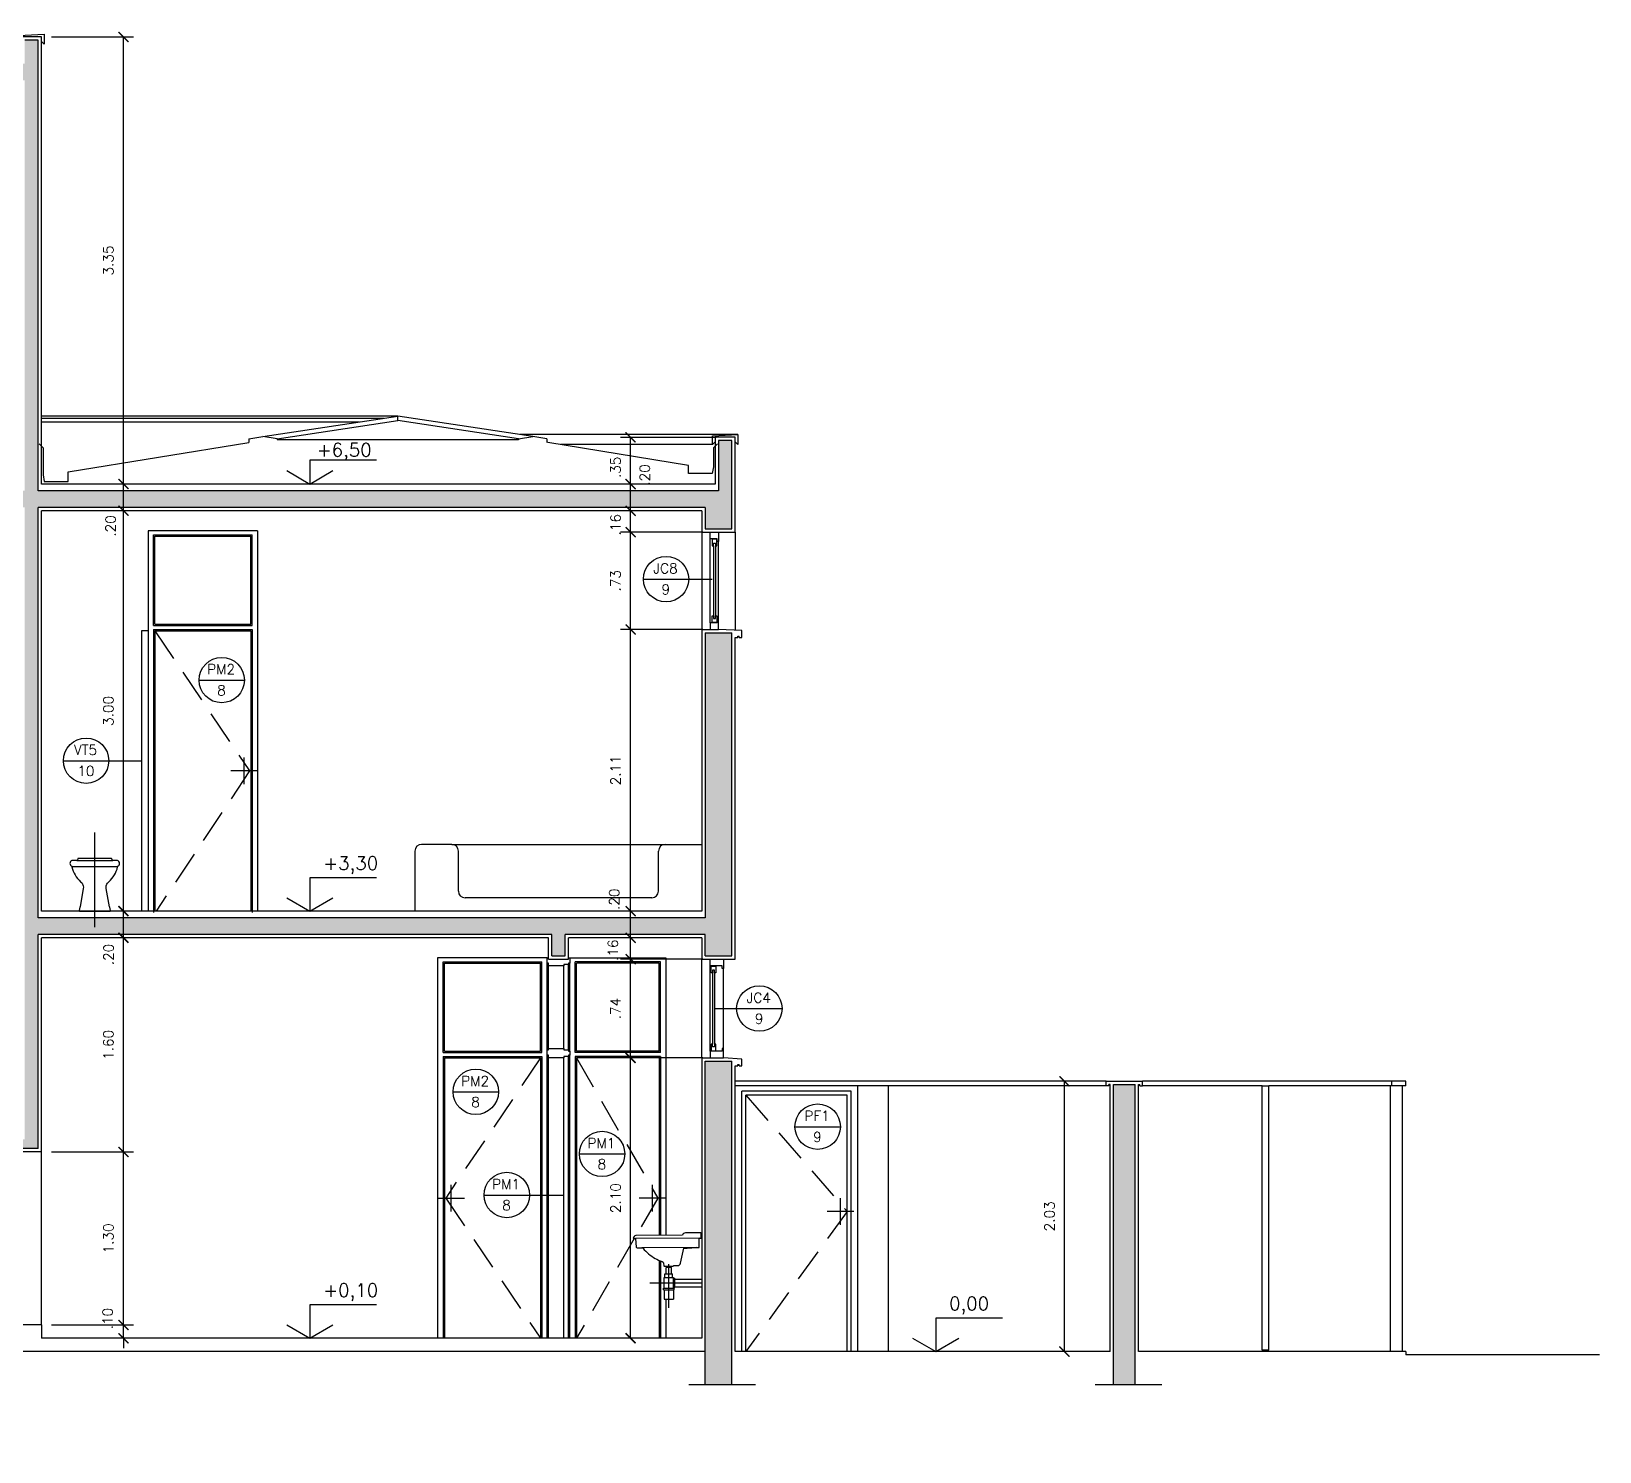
# Model space of a CAD drawing. Header units: millimetres. Extents: x 248.2 to 342.1, y 146.5 to 158.
# Drawn here: x 330.39 to 342.14, y 147.32 to 157.96 of the extents above; entities that cross this region are included whole.
import ezdxf

# ---------------------------------------------------------------- set-up
doc = ezdxf.new("R2010")
doc.units = ezdxf.units.MM
doc.linetypes.add('DASHDOT', pattern=[1, 0.5, -0.25, 0, -0.25])
doc.linetypes.add('HIDDEN', pattern=[0.375, 0.25, -0.125])
for name, color, linetype in [('ALV', 5, 'Continuous'), ('CAIX', 2, 'Continuous'), ('CAIXN', 7, 'Continuous'), ('COTAS', 1, 'Continuous'), ('LPROJ', 7, 'HIDDEN'), ('LVISTA', 1, 'Continuous'), ('LVISTA02', 1, 'Continuous'), ('NOTAS', 2, 'Continuous'), ('PEÇAS', 7, 'Continuous'), ('PEÇAS50', 8, 'Continuous'), ('REVEST', 2, 'Continuous'), ('SOLID', 8, 'Continuous')]:
    doc.layers.add(name, color=color, linetype=linetype)
doc.styles.add('60-50', font='romans.shx', dxfattribs={"height": 0.075})
doc.styles.add('80-50', font='romans.shx', dxfattribs={"height": 0.1})
doc.dimstyles.new('50', dxfattribs={"dimtxt": 0.1, "dimasz": 2.5, "dimexe": 1.25, "dimexo": 0.625, "dimgap": 0.075, "dimtad": 1, "dimzin": 0, "dimdsep": 46, "dimtxsty": '60-50', "dimcen": 2.5, "dimclrt": 3, "dimadec": 0, "dimazin": 0, "dimtfac": 1, "dimtmove": 0, "dimatfit": 3, "dimfxl": 1, "dimarcsym": 0})

# ---------------------------------------------------------------- blocks, each defined once
blk = doc.blocks.new('_ARCHTICK')
at = {"color": 0, "linetype": 'ByBlock', "const_width": 0.15}
blk.add_lwpolyline([(-0.5, -0.5), (0.5, 0.5)], dxfattribs=at)
blk = doc.blocks.new('*D71')
at = {"color": 0, "linetype": 'ByBlock'}
for p, q in [((331.076, 148.273), (331.076, 148.348)), ((330.536, 148.273), (331.151, 148.273)), ((331.076, 148.173), (331.076, 148.273)), ((331.076, 148.173), (331.076, 148.098))]:
    blk.add_line(p, q, dxfattribs=at)
at = {"layer": 'DEFPOINTS', "color": 0, "linetype": 'ByBlock'}
for p in [(330.461, 148.273), (331.076, 148.273), (331.076, 148.173)]:
    blk.add_point(p, dxfattribs=at)
at = {"color": 0, "linetype": 'ByBlock', "xscale": 0.075, "yscale": 0.075, "zscale": 0.075}
for p, rotation in [((331.076, 148.273), 270), ((331.076, 148.173), 90)]:
    blk.add_blockref('_ARCHTICK', p, dxfattribs=dict(at, rotation=rotation))
at = {"color": 3, "linetype": 'ByBlock', "insert": (330.957, 148.32), "char_height": 0.075, "attachment_point": 5, "rotation": 90, "style": '60-50'}
blk.add_mtext('.10', dxfattribs=at)
blk = doc.blocks.new('*D72')
at = {"color": 0, "linetype": 'ByBlock'}
for p, q in [((330.536, 149.569), (331.151, 149.569)), ((331.076, 148.273), (331.076, 149.569))]:
    blk.add_line(p, q, dxfattribs=at)
at = {"layer": 'DEFPOINTS', "color": 0, "linetype": 'ByBlock'}
for p in [(330.461, 149.569), (331.076, 149.569), (330.461, 148.273)]:
    blk.add_point(p, dxfattribs=at)
at = {"color": 0, "linetype": 'ByBlock', "xscale": 0.075, "yscale": 0.075, "zscale": 0.075}
for p, rotation in [((331.076, 149.569), 90), ((331.076, 148.273), 270)]:
    blk.add_blockref('_ARCHTICK', p, dxfattribs=dict(at, rotation=rotation))
at = {"color": 3, "linetype": 'ByBlock', "insert": (330.963, 148.921), "char_height": 0.075, "attachment_point": 5, "rotation": 90, "style": '60-50'}
blk.add_mtext('1.30', dxfattribs=at)
blk = doc.blocks.new('*D73')
at = {"color": 0, "linetype": 'ByBlock'}
blk.add_line((331.076, 149.569), (331.076, 151.173), dxfattribs=at)
at = {"layer": 'DEFPOINTS', "color": 0, "linetype": 'ByBlock'}
for p in [(331.076, 151.173), (331.076, 151.173), (330.461, 149.569)]:
    blk.add_point(p, dxfattribs=at)
at = {"color": 0, "linetype": 'ByBlock', "xscale": 0.075, "yscale": 0.075, "zscale": 0.075}
for p, rotation in [((331.076, 151.173), 90), ((331.076, 149.569), 270)]:
    blk.add_blockref('_ARCHTICK', p, dxfattribs=dict(at, rotation=rotation))
at = {"color": 3, "linetype": 'ByBlock', "insert": (330.963, 150.371), "char_height": 0.075, "attachment_point": 5, "rotation": 90, "style": '60-50'}
blk.add_mtext('1.60', dxfattribs=at)
blk = doc.blocks.new('*D74')
at = {"color": 0, "linetype": 'ByBlock'}
blk.add_line((331.076, 151.173), (331.076, 151.373), dxfattribs=at)
at = {"layer": 'DEFPOINTS', "color": 0, "linetype": 'ByBlock'}
for p in [(331.076, 151.373), (331.076, 151.373), (331.076, 151.173)]:
    blk.add_point(p, dxfattribs=at)
at = {"color": 0, "linetype": 'ByBlock', "xscale": 0.075, "yscale": 0.075, "zscale": 0.075}
for p, rotation in [((331.076, 151.373), 90), ((331.076, 151.173), 270)]:
    blk.add_blockref('_ARCHTICK', p, dxfattribs=dict(at, rotation=rotation))
at = {"color": 3, "linetype": 'ByBlock', "insert": (330.964, 151.048), "char_height": 0.075, "attachment_point": 5, "rotation": 90, "style": '60-50'}
blk.add_mtext('.20', dxfattribs=at)
blk = doc.blocks.new('*D75')
at = {"color": 0, "linetype": 'ByBlock'}
blk.add_line((331.076, 151.373), (331.076, 154.373), dxfattribs=at)
at = {"layer": 'DEFPOINTS', "color": 0, "linetype": 'ByBlock'}
for p in [(331.076, 154.373), (331.076, 154.373), (331.076, 151.373)]:
    blk.add_point(p, dxfattribs=at)
at = {"color": 0, "linetype": 'ByBlock', "xscale": 0.075, "yscale": 0.075, "zscale": 0.075}
for p, rotation in [((331.076, 154.373), 90), ((331.076, 151.373), 270)]:
    blk.add_blockref('_ARCHTICK', p, dxfattribs=dict(at, rotation=rotation))
at = {"color": 3, "linetype": 'ByBlock', "insert": (330.963, 152.873), "char_height": 0.075, "attachment_point": 5, "rotation": 90, "style": '60-50'}
blk.add_mtext('3.00', dxfattribs=at)
blk = doc.blocks.new('*D76')
at = {"color": 0, "linetype": 'ByBlock'}
blk.add_line((331.076, 154.373), (331.076, 154.573), dxfattribs=at)
at = {"layer": 'DEFPOINTS', "color": 0, "linetype": 'ByBlock'}
for p in [(331.076, 154.573), (331.076, 154.573), (331.076, 154.373)]:
    blk.add_point(p, dxfattribs=at)
at = {"color": 0, "linetype": 'ByBlock', "xscale": 0.075, "yscale": 0.075, "zscale": 0.075}
for p, rotation in [((331.076, 154.573), 90), ((331.076, 154.373), 270)]:
    blk.add_blockref('_ARCHTICK', p, dxfattribs=dict(at, rotation=rotation))
at = {"color": 3, "linetype": 'ByBlock', "insert": (330.979, 154.259), "char_height": 0.075, "attachment_point": 5, "rotation": 90, "style": '60-50'}
blk.add_mtext('.20', dxfattribs=at)
blk = doc.blocks.new('*D77')
at = {"color": 0, "linetype": 'ByBlock'}
for p, q in [((330.536, 157.923), (331.151, 157.923)), ((331.076, 154.573), (331.076, 157.923))]:
    blk.add_line(p, q, dxfattribs=at)
at = {"layer": 'DEFPOINTS', "color": 0, "linetype": 'ByBlock'}
for p in [(330.461, 157.923), (331.076, 157.923), (331.076, 154.573)]:
    blk.add_point(p, dxfattribs=at)
at = {"color": 0, "linetype": 'ByBlock', "xscale": 0.075, "yscale": 0.075, "zscale": 0.075}
for p, rotation in [((331.076, 157.923), 90), ((331.076, 154.573), 270)]:
    blk.add_blockref('_ARCHTICK', p, dxfattribs=dict(at, rotation=rotation))
at = {"color": 3, "linetype": 'ByBlock', "insert": (330.963, 156.248), "char_height": 0.075, "attachment_point": 5, "rotation": 90, "style": '60-50'}
blk.add_mtext('3.35', dxfattribs=at)
blk = doc.blocks.new('*D78')
at = {"color": 0, "linetype": 'ByBlock'}
for p, q in [((335.336, 150.273), (334.72, 150.273)), ((334.795, 148.173), (334.795, 150.273))]:
    blk.add_line(p, q, dxfattribs=at)
at = {"layer": 'DEFPOINTS', "color": 0, "linetype": 'ByBlock'}
for p in [(334.795, 150.273), (335.411, 150.273), (334.795, 148.173)]:
    blk.add_point(p, dxfattribs=at)
at = {"color": 0, "linetype": 'ByBlock', "xscale": 0.075, "yscale": 0.075, "zscale": 0.075}
for p, rotation in [((334.795, 150.273), 90), ((334.795, 148.173), 270)]:
    blk.add_blockref('_ARCHTICK', p, dxfattribs=dict(at, rotation=rotation))
at = {"color": 3, "linetype": 'ByBlock', "insert": (334.683, 149.223), "char_height": 0.075, "attachment_point": 5, "rotation": 90, "style": '60-50'}
blk.add_mtext('2.10', dxfattribs=at)
blk = doc.blocks.new('*D79')
at = {"color": 0, "linetype": 'ByBlock'}
for p, q in [((335.336, 151.013), (334.72, 151.013)), ((334.795, 150.273), (334.795, 151.013))]:
    blk.add_line(p, q, dxfattribs=at)
at = {"layer": 'DEFPOINTS', "color": 0, "linetype": 'ByBlock'}
for p in [(334.795, 151.013), (335.411, 151.013), (335.411, 150.273)]:
    blk.add_point(p, dxfattribs=at)
at = {"color": 0, "linetype": 'ByBlock', "xscale": 0.075, "yscale": 0.075, "zscale": 0.075}
for p, rotation in [((334.795, 151.013), 90), ((334.795, 150.273), 270)]:
    blk.add_blockref('_ARCHTICK', p, dxfattribs=dict(at, rotation=rotation))
at = {"color": 3, "linetype": 'ByBlock', "insert": (334.683, 150.643), "char_height": 0.075, "attachment_point": 5, "rotation": 90, "style": '60-50'}
blk.add_mtext('.74', dxfattribs=at)
blk = doc.blocks.new('*D80')
at = {"color": 0, "linetype": 'ByBlock'}
blk.add_line((334.795, 151.013), (334.795, 151.173), dxfattribs=at)
at = {"layer": 'DEFPOINTS', "color": 0, "linetype": 'ByBlock'}
for p in [(334.795, 151.173), (334.795, 151.173), (335.411, 151.013)]:
    blk.add_point(p, dxfattribs=at)
at = {"color": 0, "linetype": 'ByBlock', "xscale": 0.075, "yscale": 0.075, "zscale": 0.075}
for p, rotation in [((334.795, 151.173), 90), ((334.795, 151.013), 270)]:
    blk.add_blockref('_ARCHTICK', p, dxfattribs=dict(at, rotation=rotation))
at = {"color": 3, "linetype": 'ByBlock', "insert": (334.663, 151.08), "char_height": 0.075, "attachment_point": 5, "rotation": 90, "style": '60-50'}
blk.add_mtext('.16', dxfattribs=at)
blk = doc.blocks.new('*D81')
at = {"color": 0, "linetype": 'ByBlock'}
blk.add_line((334.795, 151.173), (334.795, 151.373), dxfattribs=at)
at = {"layer": 'DEFPOINTS', "color": 0, "linetype": 'ByBlock'}
for p in [(334.795, 151.373), (334.795, 151.373), (334.795, 151.173)]:
    blk.add_point(p, dxfattribs=at)
at = {"color": 0, "linetype": 'ByBlock', "xscale": 0.075, "yscale": 0.075, "zscale": 0.075}
for p, rotation in [((334.795, 151.373), 90), ((334.795, 151.173), 270)]:
    blk.add_blockref('_ARCHTICK', p, dxfattribs=dict(at, rotation=rotation))
at = {"color": 3, "linetype": 'ByBlock', "insert": (334.673, 151.462), "char_height": 0.075, "attachment_point": 5, "rotation": 90, "style": '60-50'}
blk.add_mtext('.20', dxfattribs=at)
blk = doc.blocks.new('*D82')
at = {"color": 0, "linetype": 'ByBlock'}
for p, q in [((335.417, 153.483), (334.802, 153.483)), ((334.877, 151.373), (334.877, 153.483))]:
    blk.add_line(p, q, dxfattribs=at)
at = {"layer": 'DEFPOINTS', "color": 0, "linetype": 'ByBlock'}
for p in [(334.877, 153.483), (335.492, 153.483), (334.877, 151.373)]:
    blk.add_point(p, dxfattribs=at)
at = {"color": 0, "linetype": 'ByBlock', "xscale": 0.075, "yscale": 0.075, "zscale": 0.075}
for p, rotation in [((334.877, 153.483), 90), ((334.877, 151.373), 270)]:
    blk.add_blockref('_ARCHTICK', p, dxfattribs=dict(at, rotation=rotation))
at = {"color": 3, "linetype": 'ByBlock', "insert": (334.764, 152.428), "char_height": 0.075, "attachment_point": 5, "rotation": 90, "style": '60-50'}
blk.add_mtext('2.11', dxfattribs=at)
blk = doc.blocks.new('*D83')
at = {"color": 0, "linetype": 'ByBlock'}
for p, q in [((335.417, 154.213), (334.802, 154.213)), ((334.877, 153.483), (334.877, 154.213))]:
    blk.add_line(p, q, dxfattribs=at)
at = {"layer": 'DEFPOINTS', "color": 0, "linetype": 'ByBlock'}
for p in [(334.877, 154.213), (335.492, 154.213), (335.492, 153.483)]:
    blk.add_point(p, dxfattribs=at)
at = {"color": 0, "linetype": 'ByBlock', "xscale": 0.075, "yscale": 0.075, "zscale": 0.075}
for p, rotation in [((334.877, 154.213), 90), ((334.877, 153.483), 270)]:
    blk.add_blockref('_ARCHTICK', p, dxfattribs=dict(at, rotation=rotation))
at = {"color": 3, "linetype": 'ByBlock', "insert": (334.764, 153.848), "char_height": 0.075, "attachment_point": 5, "rotation": 90, "style": '60-50'}
blk.add_mtext('.73', dxfattribs=at)
blk = doc.blocks.new('*D84')
at = {"color": 0, "linetype": 'ByBlock'}
blk.add_line((334.877, 154.213), (334.877, 154.373), dxfattribs=at)
at = {"layer": 'DEFPOINTS', "color": 0, "linetype": 'ByBlock'}
for p in [(334.877, 154.373), (334.877, 154.373), (335.492, 154.213)]:
    blk.add_point(p, dxfattribs=at)
at = {"color": 0, "linetype": 'ByBlock', "xscale": 0.075, "yscale": 0.075, "zscale": 0.075}
for p, rotation in [((334.877, 154.373), 90), ((334.877, 154.213), 270)]:
    blk.add_blockref('_ARCHTICK', p, dxfattribs=dict(at, rotation=rotation))
at = {"color": 3, "linetype": 'ByBlock', "insert": (334.764, 154.268), "char_height": 0.075, "attachment_point": 5, "rotation": 90, "style": '60-50'}
blk.add_mtext('.16', dxfattribs=at)
blk = doc.blocks.new('*D85')
at = {"color": 0, "linetype": 'ByBlock'}
blk.add_line((334.877, 154.373), (334.877, 154.573), dxfattribs=at)
at = {"layer": 'DEFPOINTS', "color": 0, "linetype": 'ByBlock'}
for p in [(334.877, 154.573), (334.877, 154.573), (334.877, 154.373)]:
    blk.add_point(p, dxfattribs=at)
at = {"color": 0, "linetype": 'ByBlock', "xscale": 0.075, "yscale": 0.075, "zscale": 0.075}
for p, rotation in [((334.877, 154.573), 90), ((334.877, 154.373), 270)]:
    blk.add_blockref('_ARCHTICK', p, dxfattribs=dict(at, rotation=rotation))
at = {"color": 3, "linetype": 'ByBlock', "insert": (334.983, 154.641), "char_height": 0.075, "attachment_point": 5, "rotation": 90, "style": '60-50'}
blk.add_mtext('.20', dxfattribs=at)
blk = doc.blocks.new('*D86')
at = {"color": 0, "linetype": 'ByBlock'}
for p, q in [((335.436, 154.923), (334.72, 154.923)), ((334.795, 154.573), (334.795, 154.923))]:
    blk.add_line(p, q, dxfattribs=at)
at = {"layer": 'DEFPOINTS', "color": 0, "linetype": 'ByBlock'}
for p in [(334.795, 154.923), (335.511, 154.923), (334.795, 154.573)]:
    blk.add_point(p, dxfattribs=at)
at = {"color": 0, "linetype": 'ByBlock', "xscale": 0.075, "yscale": 0.075, "zscale": 0.075}
for p, rotation in [((334.795, 154.923), 90), ((334.795, 154.573), 270)]:
    blk.add_blockref('_ARCHTICK', p, dxfattribs=dict(at, rotation=rotation))
at = {"color": 3, "linetype": 'ByBlock', "insert": (334.683, 154.698), "char_height": 0.075, "attachment_point": 5, "rotation": 90, "style": '60-50'}
blk.add_mtext('.35', dxfattribs=at)
blk = doc.blocks.new('*D87')
at = {"color": 0, "linetype": 'ByBlock'}
for p, q in [((338.366, 150.098), (338.053, 150.098)), ((338.128, 148.073), (338.128, 150.098)), ((338.396, 148.073), (338.053, 148.073))]:
    blk.add_line(p, q, dxfattribs=at)
at = {"layer": 'DEFPOINTS', "color": 0, "linetype": 'ByBlock'}
for p in [(338.128, 150.098), (338.441, 150.098), (338.471, 148.073)]:
    blk.add_point(p, dxfattribs=at)
at = {"color": 0, "linetype": 'ByBlock', "xscale": 0.075, "yscale": 0.075, "zscale": 0.075}
for p, rotation in [((338.128, 150.098), 90), ((338.128, 148.073), 270)]:
    blk.add_blockref('_ARCHTICK', p, dxfattribs=dict(at, rotation=rotation))
at = {"color": 3, "linetype": 'ByBlock', "insert": (338.016, 149.086), "char_height": 0.075, "attachment_point": 5, "rotation": 90, "style": '60-50'}
blk.add_mtext('2.03', dxfattribs=at)

msp = doc.modelspace()

# ---------------------------------------------------------------- hatches: boundary and pattern name
at = {"layer": 'SOLID'}
h = msp.add_hatch(color=256, dxfattribs=at)
h.paths.add_polyline_path([(318.4857, 157.1483), (318.3857, 157.1483), (318.3857, 156.8233), (316.8857, 156.8233), (316.8857, 157.1483), (316.7857, 157.1483), (316.7857, 154.5233), (315.7857, 154.5233), (315.7857, 154.3983), (316.7857, 154.3983), (316.7857, 147.3233), (318.4857, 147.3233), (318.4857, 153.5483), (324.3857, 153.5483), (324.3857, 151.0483), (324.4857, 151.0483), (324.4857, 151.1983), (326.1857, 151.1983), (326.1857, 147.8233), (326.2857, 147.8233), (326.2857, 151.1983), (327.7857, 151.1983), (327.7857, 152.4483), (327.3357, 152.4483), (327.3357, 152.4283), (327.6857, 152.4283), (327.6857, 151.3233), (326.2857, 151.3233), (326.2857, 154.3983), (330.3357, 154.3983), (330.3357, 149.6641), (329.3607, 149.6641), (329.3607, 149.4957), (329.1107, 149.4957), (329.1107, 149.3272), (328.8607, 149.3272), (328.8607, 149.1588), (328.6107, 149.1588), (328.6107, 148.9904), (328.3607, 148.9904), (328.3607, 148.822), (328.1107, 148.822), (328.1107, 148.6536), (327.8607, 148.6536), (327.8607, 148.4851), (327.6107, 148.4851), (327.6107, 148.3167), (327.3607, 148.3167), (327.3607, 147.8233), (327.5607, 147.8233), (327.5607, 148.2155), (329.6071, 149.5941), (329.7357, 149.5941), (329.7357, 147.8233), (329.8357, 147.8233), (329.8357, 149.5941), (330.4357, 149.5941), (330.4357, 151.1983), (334.2857, 151.1983), (334.2857, 151.0383), (334.3857, 151.0383), (334.3857, 151.1983), (335.4357, 151.1983), (335.4357, 151.0383), (335.6357, 151.0383), (335.6357, 153.4583), (335.4357, 153.4583), (335.4357, 151.3233), (330.4357, 151.3233), (330.4357, 154.3983), (335.4357, 154.3983), (335.4357, 154.2383), (335.6357, 154.2383), (335.6357, 154.8983), (335.5357, 154.8983), (335.5357, 154.5233), (330.4357, 154.5233), (330.4357, 157.8983), (330.3357, 157.8983), (330.3357, 157.7233), (327.4357, 157.7233), (327.4357, 157.8983), (327.3357, 157.8983), (327.3357, 154.5233), (324.4857, 154.5233), (324.4857, 154.8983), (324.3857, 154.8983), (324.3857, 153.6733), (318.4857, 153.6733)])
h.paths.add_polyline_path([(316.8857, 154.3983), (317.4257, 154.3983), (317.4257, 154.5233), (316.8857, 154.5233), (316.8857, 156.6983), (318.3857, 156.6983), (318.3857, 154.5233), (317.6957, 154.5233), (317.6957, 154.3983), (318.3857, 154.3983), (318.3857, 147.4233), (316.8857, 147.4233)], flags=16)
h.paths.add_polyline_path([(324.4857, 154.3983), (326.1857, 154.3983), (326.1857, 151.3233), (324.4857, 151.3233)], flags=16)
h.paths.add_polyline_path([(327.4357, 154.5233), (327.4357, 157.5983), (330.3357, 157.5983), (330.3357, 154.5233)], flags=16)
h.paths.add_polyline_path([(335.6357, 150.2483), (335.4357, 150.2483), (335.4357, 147.8233), (335.6357, 147.8233)], flags=17)
h.paths.add_polyline_path([(338.6582, 150.0733), (338.4961, 150.0733), (338.4961, 147.8233), (338.6582, 147.8233)])

# ---------------------------------------------------------------- linework, layer by layer
at = {"layer": 'ALV'}
for p, q in [((330.4357, 157.8983), (330.3357, 157.8983)), ((330.4357, 154.5233), (330.4357, 157.8983)), ((335.5357, 154.8983), (335.5357, 154.5233)), ((335.6357, 154.8983), (335.5357, 154.8983)), ((335.6357, 154.2383), (335.6357, 154.8983)), ((335.5357, 154.5233), (330.4357, 154.5233)), ((335.4357, 154.3983), (330.4357, 154.3983)), ((330.4357, 151.3233), (330.4357, 154.3983)), ((335.4357, 154.3983), (335.4357, 154.2383)), ((335.4357, 154.2383), (335.6357, 154.2383)), ((335.4357, 153.4583), (335.4357, 151.3233)), ((335.4357, 153.4583), (335.6357, 153.4583)), ((335.6357, 151.0383), (335.6357, 153.4583)), ((335.4357, 151.3233), (330.4357, 151.3233)), ((330.4357, 149.5941), (330.4357, 151.1983)), ((334.2857, 151.1983), (330.4357, 151.1983)), ((334.2857, 151.0383), (334.2857, 151.1983)), ((335.4357, 151.1983), (334.3857, 151.1983)), ((334.3857, 151.0383), (334.3857, 151.1983)), ((335.4357, 151.0383), (335.4357, 151.1983)), ((334.2857, 151.0383), (334.3857, 151.0383)), ((335.4357, 151.0383), (335.6357, 151.0383)), ((335.4357, 147.8233), (335.4357, 150.2483)), ((335.4357, 150.2483), (335.6357, 150.2483)), ((335.6357, 147.8233), (335.6357, 150.2483)), ((338.4961, 147.8233), (338.4961, 150.0733)), ((338.4961, 150.0733), (338.6582, 150.0733)), ((338.6582, 147.8233), (338.6582, 150.0733)), ((330.4357, 149.5941), (329.8357, 149.5941))]:
    msp.add_line(p, q, dxfattribs=at)
at = {"layer": 'CAIX', "color": 1}
for p, q in [((335.4107, 154.2133), (335.4107, 153.4833)), ((335.6607, 154.2133), (335.6607, 153.477)), ((335.473, 153.5333), (335.473, 154.1633)), ((335.5357, 153.5533), (335.5357, 154.1433)), ((335.473, 150.3233), (335.473, 150.9633)), ((335.573, 150.3433), (335.573, 150.9433))]:
    msp.add_line(p, q, dxfattribs=at)
at = {"layer": 'CAIX'}
for p, q in [((335.4982, 154.1106), (335.4982, 153.586)), ((335.5132, 154.1106), (335.5132, 153.586)), ((331.2107, 153.4733), (331.2107, 151.3733)), ((331.2607, 153.4733), (331.2107, 153.4733)), ((331.2607, 153.4733), (331.2607, 151.3733)), ((334.3757, 150.3433), (334.3757, 150.9633)), ((334.4107, 150.3333), (334.4107, 150.9733)), ((335.4905, 150.9108), (335.4905, 150.3758)), ((335.5055, 150.9108), (335.5055, 150.3758)), ((334.3757, 148.1733), (334.3757, 150.2733)), ((334.4107, 148.1733), (334.4107, 150.2833)), ((339.6107, 148.0833), (339.6107, 150.0633)), ((339.6107, 150.0633), (339.6607, 150.0633)), ((339.6607, 148.0833), (339.6607, 150.0633)), ((339.6607, 148.0833), (339.6107, 148.0833))]:
    msp.add_line(p, q, dxfattribs=at)
for points in [[(330.3107, 157.8883), (330.2907, 157.8683), (330.2907, 157.9333), (330.4807, 157.9433), (330.4807, 157.8683), (330.4607, 157.8883)], [(335.5107, 154.8883), (335.4907, 154.8683), (335.4907, 154.9333), (335.6807, 154.9433), (335.6807, 154.8683), (335.6607, 154.8883)], [(330.4447, 154.8746), (330.4747, 154.8446), (330.4747, 154.6427), (330.4822, 154.5933)], [(335.5267, 154.8746), (335.4967, 154.8446), (335.4967, 154.702), (335.4891, 154.6526)], [(335.5357, 153.4833), (335.5357, 153.5533), (335.5257, 153.5533), (335.5257, 153.5333), (335.473, 153.5333), (335.473, 153.4833)], [(334.4107, 151.0233), (334.4207, 151.0233), (334.4207, 150.9833), (334.4107, 150.9833), (334.4107, 150.9733), (334.3757, 150.9733), (334.3757, 150.9633), (334.2607, 150.9633), (334.2607, 150.9833), (334.2507, 150.9833), (334.2507, 151.0233), (334.2607, 151.0233)], [(335.573, 151.0133), (335.573, 150.9433), (335.563, 150.9433), (335.563, 150.9633), (335.473, 150.9633), (335.473, 151.0133)], [(335.573, 150.2733), (335.573, 150.3433), (335.563, 150.3433), (335.563, 150.3233), (335.473, 150.3233), (335.473, 150.2733)]]:
    msp.add_lwpolyline(points, dxfattribs=at)
for points in [[(335.5357, 154.2133), (335.5357, 154.1433), (335.5257, 154.1433), (335.5257, 154.1633), (335.473, 154.1633), (335.473, 154.2133)], [(335.4882, 154.1606), (335.4882, 154.1106), (335.4982, 154.1106), (335.4982, 154.1306), (335.5132, 154.1306), (335.5132, 154.1106), (335.5232, 154.1106), (335.5232, 154.1606)], [(335.4882, 153.536), (335.4882, 153.586), (335.4982, 153.586), (335.4982, 153.566), (335.5132, 153.566), (335.5132, 153.586), (335.5232, 153.586), (335.5232, 153.536)], [(335.5155, 150.9608), (335.5155, 150.9108), (335.5055, 150.9108), (335.5055, 150.9308), (335.4905, 150.9308), (335.4905, 150.9108), (335.4805, 150.9108), (335.4805, 150.9608)], [(334.3757, 150.3333), (334.4107, 150.3333), (334.4107, 150.3233), (334.4207, 150.3233), (334.4207, 150.2933), (334.4107, 150.2933), (334.4107, 150.2833), (334.3757, 150.2833), (334.3757, 150.2733), (334.2607, 150.2733), (334.2607, 150.2933), (334.2507, 150.2933), (334.2507, 150.3333), (334.2607, 150.3333), (334.2607, 150.3433), (334.3757, 150.3433)], [(335.5155, 150.3258), (335.5155, 150.3758), (335.5055, 150.3758), (335.5055, 150.3558), (335.4905, 150.3558), (335.4905, 150.3758), (335.4805, 150.3758), (335.4805, 150.3258)]]:
    msp.add_lwpolyline(points, close=True, dxfattribs=at)
at = {"layer": 'CAIXN', "color": 8, "ltscale": 0.5}
for p, q in [((334.9721, 153.8605), (335.4869, 153.8605)), ((331.6422, 153.1041), (331.9822, 153.1041)), ((330.6259, 152.5002), (331.2107, 152.5002)), ((335.5055, 150.6433), (336.0115, 150.6433)), ((333.5465, 150.0193), (333.8865, 150.0193)), ((336.1086, 149.7581), (336.4486, 149.7581)), ((334.4931, 149.5537), (334.8331, 149.5537)), ((333.7788, 149.2461), (334.3757, 149.2461))]:
    msp.add_line(p, q, dxfattribs=at)
for centre in [(335.1421, 153.8605), (331.8122, 153.1041), (330.7959, 152.5002), (335.8415, 150.6433), (333.7165, 150.0193), (336.2786, 149.7581), (334.6631, 149.5537), (333.9488, 149.2461)]:
    msp.add_circle(centre, 0.17, dxfattribs=at)
at = {"layer": 'LPROJ'}
for p, q in [((331.3107, 153.4733), (332.0207, 152.4233)), ((332.0207, 152.4233), (331.3207, 151.3733)), ((334.2007, 150.2733), (333.4907, 149.2233)), ((334.4707, 150.2733), (335.0807, 149.2233)), ((335.7407, 149.9933), (336.4999, 149.1233)), ((333.4907, 149.2233), (334.2007, 148.1733)), ((335.0807, 149.2233), (334.918, 148.9433)), ((336.4999, 149.1233), (335.7407, 148.0733)), ((334.9043, 148.9198), (334.4707, 148.1733))]:
    msp.add_line(p, q, dxfattribs=at)
at = {"layer": 'LVISTA'}
for p, q in [((330.4607, 155.083), (333.1322, 155.083)), ((330.4607, 155.0657), (333.0261, 155.0657)), ((330.4607, 155.0382), (332.844, 155.0382)), ((332.1211, 154.9291), (333.1322, 155.0817)), ((332.2271, 154.9118), (333.1322, 155.0485)), ((334.1433, 154.9291), (333.1322, 155.0817)), ((333.1322, 155.0485), (333.1322, 155.0817)), ((334.0372, 154.9118), (333.1322, 155.0485))]:
    msp.add_line(p, q, dxfattribs=at)
at = {"layer": 'LVISTA', "color": 8}
for p, q in [((335.6807, 154.9433), (334.0491, 154.9433)), ((335.4907, 154.8683), (334.355, 154.8683))]:
    msp.add_line(p, q, dxfattribs=at)
at = {"layer": 'LVISTA', "color": 2}
for p, q in [((335.3107, 154.6526), (335.3107, 154.7129)), ((330.4822, 154.5933), (330.6607, 154.5933)), ((335.4891, 154.6526), (335.3107, 154.6526))]:
    msp.add_line(p, q, dxfattribs=at)
at = {"layer": 'LVISTA02', "color": 2}
for p, q in [((332.015, 154.9118), (332.1211, 154.9291)), ((332.015, 154.9118), (332.015, 154.8843)), ((332.2271, 154.9118), (332.1211, 154.9291)), ((332.2271, 154.9118), (332.2271, 154.9045)), ((334.0372, 154.9118), (334.1433, 154.9291)), ((334.0372, 154.9118), (334.0372, 154.9045)), ((334.2494, 154.9118), (334.1433, 154.9291)), ((334.2494, 154.9118), (334.2494, 154.8843)), ((330.6607, 154.6641), (332.015, 154.8843)), ((334.0372, 154.9045), (332.2271, 154.9045)), ((335.3107, 154.7129), (334.2564, 154.8843)), ((330.6607, 154.5933), (330.6607, 154.6641))]:
    msp.add_line(p, q, dxfattribs=at)
at = {"layer": 'LVISTA02'}
for p, q in [((331.2607, 154.2233), (331.2607, 153.4733)), ((332.0807, 154.2233), (331.2607, 154.2233)), ((332.0807, 154.2233), (332.0807, 151.3733)), ((331.3007, 153.5133), (331.3007, 154.1933)), ((331.3007, 154.1933), (332.0407, 154.1933)), ((331.3107, 153.5233), (331.3107, 154.1833)), ((331.3107, 154.1833), (332.0307, 154.1833)), ((332.0307, 153.5233), (332.0307, 154.1833)), ((332.0407, 153.5133), (332.0407, 154.1933)), ((331.3007, 153.5133), (332.0407, 153.5133)), ((331.3107, 153.5233), (332.0307, 153.5233)), ((331.3007, 153.4833), (332.0407, 153.4833)), ((331.3007, 153.4833), (331.3007, 151.3633)), ((331.3107, 153.4733), (331.3107, 151.3733)), ((331.3107, 153.4733), (332.0307, 153.4733)), ((332.0307, 153.4733), (332.0307, 151.3733)), ((332.0407, 153.4833), (332.0407, 151.3633)), ((333.4307, 151.0233), (333.4307, 148.1733)), ((334.2507, 151.0233), (333.4307, 151.0233)), ((333.4707, 150.3133), (333.4707, 150.9933)), ((333.4707, 150.9933), (334.2107, 150.9933)), ((333.4807, 150.3233), (333.4807, 150.9833)), ((333.4807, 150.9833), (334.2007, 150.9833)), ((334.2007, 150.3233), (334.2007, 150.9833)), ((334.2107, 150.3133), (334.2107, 150.9933)), ((334.2507, 150.3333), (334.2507, 150.9833)), ((334.2607, 150.3433), (334.2607, 150.9633)), ((334.4207, 151.0233), (335.1407, 151.0233)), ((334.4207, 150.3233), (334.4207, 150.9833)), ((334.4607, 150.3133), (334.4607, 150.9933)), ((335.1007, 150.9933), (334.4607, 150.9933)), ((334.4707, 150.3233), (334.4707, 150.9833)), ((335.0907, 150.9833), (334.4707, 150.9833)), ((335.0907, 150.3233), (335.0907, 150.9833)), ((335.1007, 150.3133), (335.1007, 150.9933)), ((335.1407, 151.0233), (335.1407, 148.9443)), ((335.4107, 150.2733), (335.4107, 151.0133)), ((333.4707, 150.3133), (334.2107, 150.3133)), ((333.4707, 150.2833), (334.2107, 150.2833)), ((333.4707, 150.2833), (333.4707, 148.1733)), ((333.4807, 150.3233), (334.2007, 150.3233)), ((333.4807, 150.2733), (333.4807, 148.1733)), ((333.4807, 150.2733), (334.2007, 150.2733)), ((334.2007, 150.2733), (334.2007, 148.1733)), ((334.2107, 150.2833), (334.2107, 148.1733)), ((334.2507, 148.1733), (334.2507, 150.2933)), ((334.2607, 148.1733), (334.2607, 150.2733)), ((334.4207, 148.1733), (334.4207, 150.2933)), ((335.1007, 150.3133), (334.4607, 150.3133)), ((335.1007, 150.2833), (334.4607, 150.2833)), ((334.4607, 150.2833), (334.4607, 148.1733)), ((335.0907, 150.3233), (334.4707, 150.3233)), ((334.4707, 150.2733), (334.4707, 148.1733)), ((335.0907, 150.2733), (334.4707, 150.2733)), ((335.0907, 150.2733), (335.0907, 148.9441)), ((335.1007, 150.2833), (335.1007, 148.9441)), ((338.4411, 150.0983), (335.6607, 150.0983)), ((340.6857, 150.0983), (338.7132, 150.0983)), ((340.5811, 150.0633), (340.5811, 150.0983)), ((340.6857, 150.0633), (340.6857, 150.0983)), ((338.4411, 150.0633), (335.6607, 150.0633)), ((335.7107, 148.0733), (335.7107, 150.0233)), ((336.5299, 150.0233), (335.7107, 150.0233)), ((335.7407, 148.0733), (335.7407, 149.9933)), ((336.4999, 149.9933), (335.7407, 149.9933)), ((336.4999, 148.0733), (336.4999, 149.9933)), ((336.5299, 148.0733), (336.5299, 150.0233)), ((336.5799, 148.0733), (336.5799, 150.0633)), ((336.8107, 148.0733), (336.8107, 150.0633)), ((339.6107, 150.0633), (338.7132, 150.0633)), ((340.6857, 150.0633), (339.6607, 150.0633)), ((340.5728, 148.0733), (340.5728, 150.0633)), ((340.6607, 148.0733), (340.6607, 150.0633)), ((330.4607, 148.2733), (330.4607, 149.5691)), ((335.0907, 148.7563), (335.0907, 148.1733)), ((335.1007, 148.7524), (335.1007, 148.1733)), ((335.1407, 148.4665), (335.1407, 148.1733)), ((335.4357, 148.0733), (329.8357, 148.0733))]:
    msp.add_line(p, q, dxfattribs=at)
at = {"layer": 'NOTAS'}
for p, q in [((331.9807, 152.3233), (331.9807, 152.5233)), ((332.0807, 152.4233), (331.8807, 152.4233)), ((333.5307, 149.1233), (333.5307, 149.3233)), ((335.0407, 149.1233), (335.0407, 149.3233)), ((333.4307, 149.2233), (333.6307, 149.2233)), ((335.1407, 149.2233), (334.9407, 149.2233)), ((336.4499, 149.0233), (336.4499, 149.2233)), ((336.5499, 149.1233), (336.3499, 149.1233)), ((335.8126, 147.8233), (335.3119, 147.8233)), ((338.8585, 147.8233), (338.3578, 147.8233))]:
    msp.add_line(p, q, dxfattribs=at)
for points in [[(332.973, 154.7522), (332.473, 154.7522), (332.473, 154.5733)], [(332.973, 151.6233), (332.473, 151.6233), (332.473, 151.3733)], [(332.973, 148.4233), (332.473, 148.4233), (332.473, 148.1733)], [(337.6631, 148.3233), (337.1631, 148.3233), (337.1631, 148.0733)]]:
    msp.add_lwpolyline(points, dxfattribs=at)
at = {"layer": 'NOTAS', "color": 3}
for points in [[(332.2998, 154.6733), (332.473, 154.5733), (332.6462, 154.6733)], [(332.2998, 151.4733), (332.473, 151.3733), (332.6462, 151.4733)], [(332.2998, 148.2733), (332.473, 148.1733), (332.6462, 148.2733)], [(336.9899, 148.1733), (337.1631, 148.0733), (337.3363, 148.1733)]]:
    msp.add_lwpolyline(points, dxfattribs=at)
at = {"layer": 'PEÇAS'}
for p, q in [((330.8607, 151.2517), (330.8607, 151.9626)), ((333.5357, 151.8733), (333.3107, 151.8733)), ((335.1357, 151.8733), (335.4107, 151.8733)), ((333.2607, 151.8233), (333.2607, 151.3733)), ((333.5857, 151.5233), (333.5857, 151.8233)), ((335.0857, 151.5233), (335.0857, 151.8233)), ((335.0357, 151.4733), (333.6357, 151.4733)), ((335.183, 148.7024), (335.1427, 148.7024)), ((335.1427, 148.6563), (335.1427, 148.7024)), ((335.1502, 148.7024), (335.1502, 148.7121)), ((335.1755, 148.7121), (335.1755, 148.7024)), ((335.183, 148.6563), (335.183, 148.7024)), ((335.1284, 148.547), (335.1284, 148.6275)), ((335.1284, 148.6275), (335.1974, 148.6275)), ((335.1341, 148.6275), (335.1341, 148.6563)), ((335.1341, 148.6563), (335.1916, 148.6563)), ((335.1916, 148.6275), (335.1916, 148.6563)), ((335.1974, 148.547), (335.1974, 148.6275)), ((335.1974, 148.6218), (335.2089, 148.6218)), ((335.2089, 148.5528), (335.2089, 148.6218)), ((335.2089, 148.616), (335.4107, 148.616)), ((335.1226, 148.547), (335.2031, 148.547)), ((335.1226, 148.5355), (335.1226, 148.547)), ((335.1226, 148.5355), (335.2031, 148.5355)), ((335.1284, 148.5355), (335.1284, 148.4665)), ((335.1284, 148.4665), (335.1974, 148.4665)), ((335.1974, 148.5528), (335.2089, 148.5528)), ((335.1974, 148.5355), (335.1974, 148.4665)), ((335.2031, 148.5355), (335.2031, 148.547)), ((335.2089, 148.5585), (335.4107, 148.5585))]:
    msp.add_line(p, q, dxfattribs=at)
at = {"layer": 'PEÇAS', "linetype": 'DASHDOT'}
for p, q in [((335.1629, 148.3996), (335.1629, 148.729)), ((335.0211, 148.5873), (335.4107, 148.5873))]:
    msp.add_line(p, q, dxfattribs=at)
at = {"layer": 'PEÇAS'}
msp.add_lwpolyline([(330.8607, 151.3733), (330.9698, 151.3733), (330.9747, 151.3733, 0.4301886), (330.9782, 151.3773), (330.9737, 151.4022), (330.9736, 151.4024, 0.221855), (330.9701, 151.4058), (330.9467, 151.5433, -0.0881891), (330.9472, 151.5633, -0.1427452), (330.9607, 151.5873), (330.9672, 151.5933, 0.1434892), (331.0322, 151.7043, -0.1304505), (331.0379, 151.7133, 0.692721), (331.0247, 151.7533), (330.9957, 151.7533, -0.3357164), (330.9902, 151.7578), (330.9887, 151.7648, 0.3659383), (330.9837, 151.7683), (330.8607, 151.7683), (330.7377, 151.7683, 0.3659383), (330.7327, 151.7648), (330.7312, 151.7578, -0.3357164), (330.7257, 151.7533), (330.6967, 151.7533, 0.692721), (330.6834, 151.7133, -0.1304505), (330.6892, 151.7043, 0.1434892), (330.7542, 151.5933), (330.7607, 151.5873, -0.1427452), (330.7742, 151.5633, -0.0881891), (330.7747, 151.5433), (330.7512, 151.4058, 0.221855), (330.7477, 151.4024), (330.7477, 151.4022), (330.7432, 151.3773, 0.4301886), (330.7467, 151.3733), (330.7516, 151.3733)], format="xyb", close=True, dxfattribs=at)
msp.add_lwpolyline([(335.3896, 148.9231), (335.4051, 148.9232), (335.4051, 148.9582, 0.4366971), (335.4005, 148.9628), (335.2873, 148.9628, 0.3552949), (335.266, 148.9449), (334.9174, 148.9433, 0.0437366), (334.9166, 148.9432, 0.3673248), (334.8968, 148.9197), (334.9135, 148.9198), (334.9187, 148.8559, 0.3932843), (334.9262, 148.8507), (334.9612, 148.8513, -0.1183781), (334.9699, 148.8473, 0.0930838), (335.0601, 148.7714, 0.0585132), (335.112, 148.7487), (335.1134, 148.7481, -0.0295419), (335.1143, 148.7476, -0.2014195), (335.1235, 148.7349), (335.1263, 148.715, 0.3829599), (335.1291, 148.7127), (335.1953, 148.7133, 0.2831469), (335.1976, 148.7144, -0.2137965), (335.2004, 148.7167), (335.2309, 148.7167, 0.3705174), (335.2505, 148.7346), (335.2746, 148.8467, 0.0002797), (335.3002, 148.8489, -0.0048479), (335.3016, 148.849), (335.3361, 148.8513), (335.369, 148.8535), (335.3896, 148.8536), (335.3896, 148.9232)], format="xyb", dxfattribs=at)
for centre, start, end in [((333.3107, 151.8233), 90, 180), ((333.5357, 151.8233), 0, 90), ((335.1357, 151.8233), 90, 180), ((333.6357, 151.5233), 180, 270), ((335.0357, 151.5233), 270, 0)]:
    msp.add_arc(centre, 0.05, start, end, dxfattribs=at)
at = {"layer": 'PEÇAS50'}
msp.add_line((333.5357, 151.8733), (335.1357, 151.8733), dxfattribs=at)
for points in [[(330.7257, 151.7533), (330.8607, 151.7533), (330.9957, 151.7533)], [(335.3896, 148.9231), (334.9135, 148.9198)], [(335.369, 148.8535), (334.9612, 148.8513)]]:
    msp.add_lwpolyline(points, dxfattribs=at)
msp.add_lwpolyline([(330.6834, 151.7133, 0.1614564), (330.6967, 151.7083), (330.8607, 151.7083), (331.0247, 151.7083, 0.1614564), (331.0379, 151.7133)], format="xyb", dxfattribs=at)
at = {"layer": 'REVEST'}
for p, q in [((330.4607, 157.9233), (330.3107, 157.9233)), ((330.4607, 154.5733), (330.4607, 157.9233)), ((335.5107, 154.9233), (335.5107, 154.5733)), ((335.6607, 154.9233), (335.5107, 154.9233)), ((335.6607, 154.2133), (335.6607, 154.9233)), ((335.5107, 154.5733), (330.4607, 154.5733)), ((335.4107, 154.3733), (330.4607, 154.3733)), ((330.4607, 151.3733), (330.4607, 154.3733)), ((335.4107, 154.3733), (335.4107, 154.2133)), ((335.4107, 154.2133), (335.6607, 154.2133)), ((335.4107, 153.4833), (335.4107, 151.3733)), ((335.4107, 153.4833), (335.5357, 153.4833)), ((335.7107, 153.4745), (335.5357, 153.4833)), ((335.6607, 151.0133), (335.6607, 153.4245)), ((335.6607, 153.4245), (335.6807, 153.4245)), ((335.6807, 153.4245), (335.6807, 153.4345)), ((335.6807, 153.4345), (335.6907, 153.4345)), ((335.6907, 153.4245), (335.6907, 153.4345)), ((335.6907, 153.4245), (335.7107, 153.4245)), ((335.7107, 153.4245), (335.7107, 153.4745)), ((335.4107, 151.3733), (330.4607, 151.3733)), ((330.4607, 149.5691), (330.4607, 151.1733)), ((334.2607, 151.1733), (330.4607, 151.1733)), ((334.2607, 151.0133), (334.2607, 151.1733)), ((335.4107, 151.1733), (334.4107, 151.1733)), ((334.4107, 151.0133), (334.4107, 151.1733)), ((335.4107, 151.1733), (335.4107, 151.0133)), ((334.2607, 151.0133), (334.4107, 151.0133)), ((335.4107, 151.0133), (335.6607, 151.0133)), ((335.4107, 150.2733), (335.4107, 148.1733)), ((335.4107, 150.2733), (335.573, 150.2733)), ((335.7107, 150.2645), (335.573, 150.2733)), ((335.6607, 148.0733), (335.6607, 150.2145)), ((335.6607, 150.2145), (335.6807, 150.2145)), ((335.6807, 150.2145), (335.6807, 150.2245)), ((335.6807, 150.2245), (335.6907, 150.2245)), ((335.6907, 150.2145), (335.6907, 150.2245)), ((335.6907, 150.2145), (335.7107, 150.2145)), ((335.7107, 150.2145), (335.7107, 150.2645)), ((338.4411, 150.0983), (338.7132, 150.0983)), ((338.4411, 150.0633), (338.4411, 150.0983)), ((338.7132, 150.0633), (338.7132, 150.0983)), ((338.4611, 150.0633), (338.4411, 150.0633)), ((338.4611, 150.0633), (338.4611, 150.0733)), ((338.4711, 150.0733), (338.4611, 150.0733)), ((338.4711, 148.0733), (338.4711, 150.0733)), ((338.6832, 148.0733), (338.6832, 150.0733)), ((338.6832, 150.0733), (338.6932, 150.0733)), ((338.6932, 150.0633), (338.6932, 150.0733)), ((338.6932, 150.0633), (338.7132, 150.0633)), ((330.4607, 149.5691), (329.8607, 149.5691)), ((330.4607, 148.2733), (329.8607, 148.2733)), ((330.4607, 148.2733), (330.4607, 148.1733)), ((335.4107, 148.1733), (330.4607, 148.1733)), ((338.4711, 148.0733), (335.6607, 148.0733)), ((340.6857, 148.0733), (338.6832, 148.0733)), ((340.6857, 148.0733), (340.6857, 148.0483)), ((342.1391, 148.0483), (340.6857, 148.0483))]:
    msp.add_line(p, q, dxfattribs=at)

# ---------------------------------------------------------------- texts
at = {"layer": 'CAIXN', "color": 2, "ltscale": 0.5, "char_height": 0.075, "attachment_point": 5, "style": '60-50'}
for s, insert in [('JC8', (335.1375, 153.9414)), ('9', (335.1403, 153.7837)), ('PM2', (331.8076, 153.185)), ('8', (331.8104, 153.0273)), ('VT5', (330.7913, 152.581)), ('10', (330.7941, 152.4234)), ('JC4', (335.8369, 150.7241)), ('9', (335.8397, 150.5665)), ('PM2', (333.7119, 150.1002)), ('8', (333.7147, 149.9425)), ('PF1', (336.274, 149.839)), ('PM1', (334.6585, 149.6345)), ('9', (336.2768, 149.6813)), ('8', (334.6613, 149.4769)), ('PM1', (333.9442, 149.3269)), ('8', (333.947, 149.1692))]:
    msp.add_mtext(s, dxfattribs=dict(at, insert=insert))
at = {"layer": 'NOTAS', "color": 3, "style": '80-50'}
for s, p in [('+6,50', (332.5247, 154.7789)), ('+3,30', (332.5733, 151.6824)), ('+0,10', (332.5733, 148.4824)), ('0,00', (337.2633, 148.3824))]:
    msp.add_text(s, height=0.1, dxfattribs=at).set_placement(p)

# ---------------------------------------------------------------- dimensions: what is measured, and where the dimension line sits
at = {"layer": 'COTAS'}
for base, p1, p2, override, picture, middle in [((331.0758, 157.9233), (331.0758, 154.5733), (330.4607, 157.9233), {"dimasz": 0.075, "dimexe": 0.075, "dimexo": 0.075, "dimzin": 4, "dimblk1": 'ARCHTICK', "dimblk2": 'ARCHTICK', "dimsah": 1, "dimse1": 1, "dimtofl": 0, "dimtmove": 2}, '*D77', (330.9633, 156.2483)), ((331.0758, 154.3733), (331.0758, 151.3733), (331.0758, 154.3733), {"dimasz": 0.075, "dimexe": 0.075, "dimexo": 0.075, "dimzin": 4, "dimblk1": 'ARCHTICK', "dimblk2": 'ARCHTICK', "dimsah": 1, "dimse1": 1, "dimtofl": 0, "dimtmove": 2}, '*D75', (330.9633, 152.8733)), ((334.8767, 154.2133), (335.4922, 153.4833), (335.4922, 154.2133), {"dimasz": 0.075, "dimexe": 0.075, "dimexo": 0.075, "dimzin": 4, "dimblk1": 'ARCHTICK', "dimblk2": 'ARCHTICK', "dimsah": 1, "dimse1": 1, "dimtofl": 0, "dimtmove": 2}, '*D83', (334.7642, 153.8483)), ((334.8767, 153.4833), (334.8767, 151.3733), (335.4922, 153.4833), {"dimasz": 0.075, "dimexe": 0.075, "dimexo": 0.075, "dimzin": 4, "dimblk1": 'ARCHTICK', "dimblk2": 'ARCHTICK', "dimsah": 1, "dimse1": 1, "dimtofl": 0, "dimtmove": 2}, '*D82', (334.7642, 152.4283)), ((331.0758, 151.1733), (330.4607, 149.5691), (331.0758, 151.1733), {"dimasz": 0.075, "dimexe": 0.075, "dimexo": 0.075, "dimzin": 4, "dimblk1": 'ARCHTICK', "dimblk2": 'ARCHTICK', "dimsah": 1, "dimse1": 1, "dimtofl": 0, "dimtmove": 2}, '*D73', (330.9633, 150.3712)), ((338.1281783746, 150.098293993), (338.4710542564, 148.073293993), (338.4410542564, 150.098293993), {"dimasz": 0.075, "dimexe": 0.075, "dimexo": 0.075, "dimzin": 4, "dimblk1": 'ARCHTICK', "dimblk2": 'ARCHTICK', "dimsah": 1, "dimtofl": 0, "dimtmove": 2}, '*D87', (338.0156783746, 149.085793993)), ((331.0758, 149.5691), (330.4607, 148.2733), (330.4607, 149.5691), {"dimasz": 0.075, "dimexe": 0.075, "dimexo": 0.075, "dimzin": 4, "dimblk1": 'ARCHTICK', "dimblk2": 'ARCHTICK', "dimsah": 1, "dimse1": 1, "dimtofl": 0, "dimtmove": 2}, '*D72', (330.9633, 148.9212))]:
    dim = msp.add_linear_dim(base=base, p1=p1, p2=p2, angle=90, dimstyle='50', override=override, dxfattribs=at)
    dim.commit()
    dim.dimension.update_dxf_attribs({"geometry": picture, "text_midpoint": middle})
for base, p1, p2, picture, middle in [((334.8767, 154.9233), (334.8767, 154.5733), (335.5922, 154.9233), '*D86', (334.7642, 154.6983)), ((334.8767, 151.3733), (334.8767, 151.1733), (334.8767, 151.3733), '*D81', (334.7546, 151.4623)), ((334.8767, 151.1733), (335.4922, 151.0133), (334.8767, 151.1733), '*D80', (334.7445, 151.0802))]:
    dim = msp.add_linear_dim(base=base, p1=p1, p2=p2, angle=90, dimstyle='50', override={"dimasz": 0.075, "dimexe": 0.075, "dimexo": 0.075, "dimzin": 4, "dimblk1": 'ARCHTICK', "dimblk2": 'ARCHTICK', "dimsah": 1, "dimse1": 1, "dimtofl": 0, "dimtmove": 2}, dxfattribs=at)
    dim.commit()
    dim.dimension.update_dxf_attribs({"geometry": picture, "text_midpoint": middle, "dimtype": 160, "insert": (0.0815, 0)})
for base, p1, p2, override, picture, middle in [((334.8767, 154.5733), (334.8767, 154.3733), (334.8767, 154.5733), {"dimasz": 0.075, "dimexe": 0.075, "dimexo": 0.075, "dimzin": 4, "dimblk1": 'ARCHTICK', "dimblk2": 'ARCHTICK', "dimsah": 1, "dimse1": 1, "dimtofl": 0, "dimtmove": 2}, '*D85', (334.9826, 154.6407)), ((331.0758, 154.5733), (331.0758, 154.3733), (331.0758, 154.5733), {"dimasz": 0.075, "dimexe": 0.075, "dimexo": 0.075, "dimzin": 4, "dimblk1": 'ARCHTICK', "dimblk2": 'ARCHTICK', "dimsah": 1, "dimse1": 1, "dimtofl": 0, "dimtmove": 2}, '*D76', (330.9788, 154.2591)), ((334.8767, 154.3733), (335.4922, 154.2133), (334.8767, 154.3733), {"dimasz": 0.075, "dimexe": 0.075, "dimexo": 0.075, "dimzin": 4, "dimblk1": 'ARCHTICK', "dimblk2": 'ARCHTICK', "dimsah": 1, "dimse1": 1, "dimtofl": 0, "dimtmove": 2}, '*D84', (334.7642, 154.268)), ((331.0758, 151.3733), (331.0758, 151.1733), (331.0758, 151.3733), {"dimasz": 0.075, "dimexe": 0.075, "dimexo": 0.075, "dimzin": 4, "dimblk1": 'ARCHTICK', "dimblk2": 'ARCHTICK', "dimsah": 1, "dimse1": 1, "dimtofl": 0, "dimtmove": 2}, '*D74', (330.9636, 151.0483)), ((331.0758, 148.2733), (331.0758, 148.1733), (330.4607, 148.2733), {"dimasz": 0.075, "dimexe": 0.075, "dimexo": 0.075, "dimzin": 4, "dimblk1": 'ARCHTICK', "dimblk2": 'ARCHTICK', "dimsah": 1, "dimtofl": 0, "dimtmove": 2}, '*D71', (330.9573, 148.3203))]:
    dim = msp.add_linear_dim(base=base, p1=p1, p2=p2, angle=90, dimstyle='50', override=override, dxfattribs=at)
    dim.commit()
    dim.dimension.update_dxf_attribs({"geometry": picture, "text_midpoint": middle, "dimtype": 160})
for base, p1, p2, override, picture, middle in [((334.8767, 151.0133), (335.4922, 150.2733), (335.4922, 151.0133), {"dimasz": 0.075, "dimexe": 0.075, "dimexo": 0.075, "dimzin": 4, "dimblk1": 'ARCHTICK', "dimblk2": 'ARCHTICK', "dimsah": 1, "dimse1": 1, "dimtofl": 0, "dimtmove": 2}, '*D79', (334.7642, 150.6433)), ((334.8767, 150.2733), (334.8767, 148.1733), (335.4922, 150.2733), {"dimasz": 0.075, "dimexe": 0.075, "dimexo": 0.075, "dimzin": 4, "dimblk1": 'ARCHTICK', "dimblk2": 'ARCHTICK', "dimsah": 1, "dimtofl": 0, "dimtmove": 2}, '*D78', (334.7642, 149.2233))]:
    dim = msp.add_linear_dim(base=base, p1=p1, p2=p2, angle=90, dimstyle='50', override=override, dxfattribs=at)
    dim.commit()
    dim.dimension.update_dxf_attribs({"geometry": picture, "text_midpoint": middle, "insert": (0.0815, 0)})

doc.saveas('drawing.dxf')
